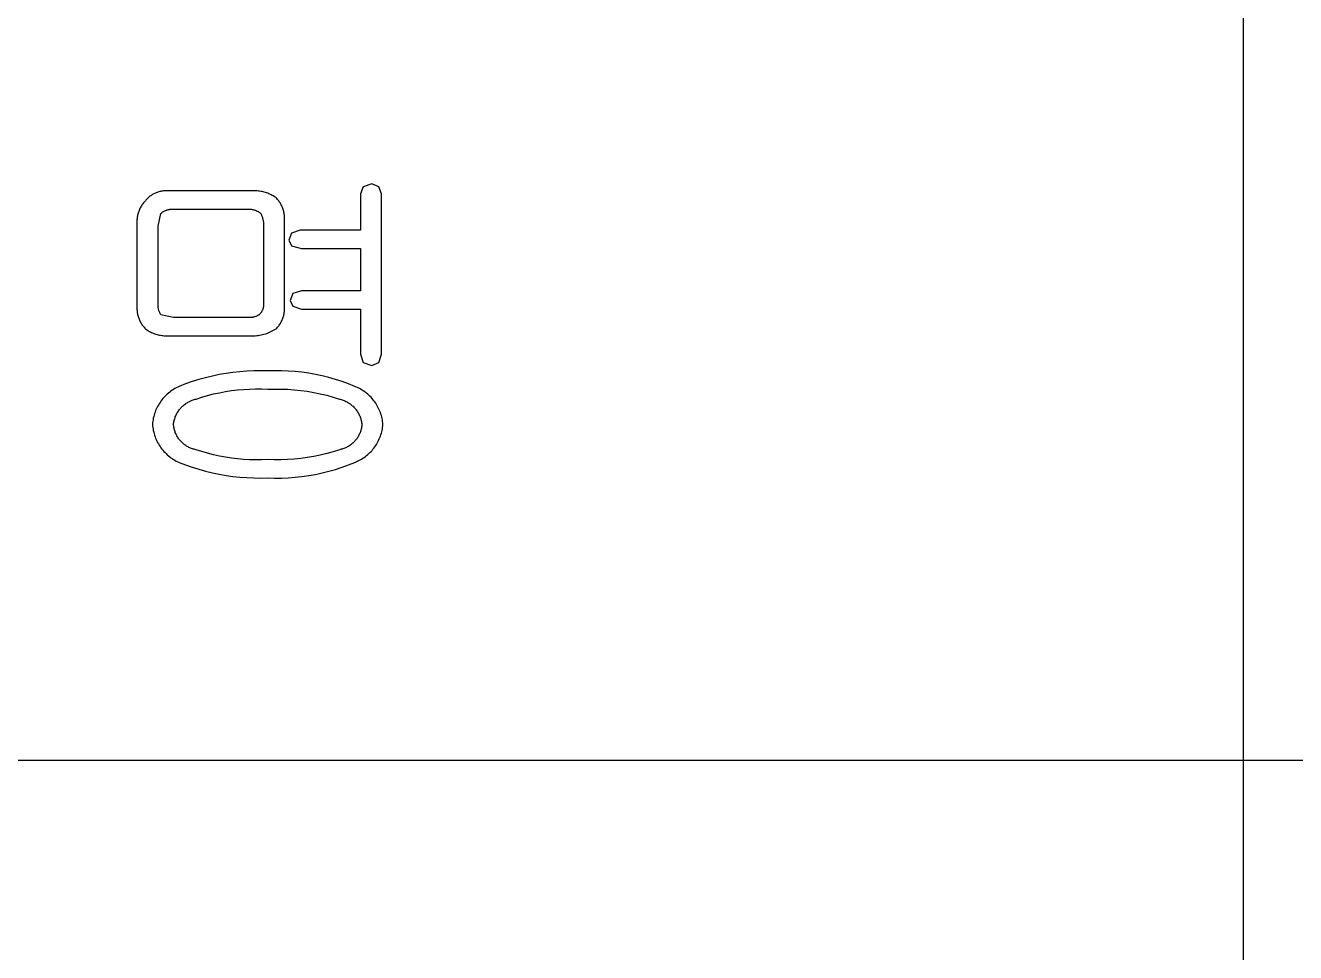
# Model space of a CAD drawing. Header units: millimetres. Extents: x 3033 to 5773, y 123 to 1487.
# Drawn here: x 4027.96 to 4074.54, y 190.8 to 224.78 of the extents above; entities that cross this region are included whole.
import ezdxf

# ---------------------------------------------------------------- set-up
doc = ezdxf.new("R2010")
doc.units = ezdxf.units.MM
doc.header["$MEASUREMENT"] = 0
doc.layers.add('TEX', color=70, linetype='Continuous')

msp = doc.modelspace()

# ---------------------------------------------------------------- linework, layer by layer
at = {"layer": 'TEX'}
for p, q in [((4072.629, 160.348), (4072.629, 385.348)), ((4040.658, 218.976), (4040.349, 218.873)), ((4040.916, 218.873), (4040.658, 218.976)), ((4032.474, 218.479), (4032.449, 218.456)), ((4032.499, 218.5), (4032.474, 218.479)), ((4032.525, 218.521), (4032.499, 218.5)), ((4032.552, 218.541), (4032.525, 218.521)), ((4032.58, 218.56), (4032.552, 218.541)), ((4032.608, 218.578), (4032.58, 218.56)), ((4032.637, 218.595), (4032.608, 218.578)), ((4032.666, 218.611), (4032.637, 218.595)), ((4032.696, 218.626), (4032.666, 218.611)), ((4032.727, 218.64), (4032.696, 218.626)), ((4032.757, 218.653), (4032.727, 218.64)), ((4032.789, 218.665), (4032.757, 218.653)), ((4032.82, 218.676), (4032.789, 218.665)), ((4032.852, 218.685), (4032.82, 218.676)), ((4032.885, 218.694), (4032.852, 218.685)), ((4032.918, 218.701), (4032.885, 218.694)), ((4032.95, 218.707), (4032.918, 218.701)), ((4032.983, 218.712), (4032.95, 218.707)), ((4033.017, 218.716), (4032.983, 218.712)), ((4033.05, 218.719), (4033.017, 218.716)), ((4033.083, 218.72), (4033.05, 218.719)), ((4033.117, 218.721), (4033.083, 218.72)), ((4033.15, 218.72), (4033.117, 218.721)), ((4033.184, 218.718), (4033.15, 218.72)), ((4036.328, 218.718), (4033.184, 218.718)), ((4036.372, 218.719), (4036.328, 218.718)), ((4036.416, 218.718), (4036.372, 218.719)), ((4036.46, 218.716), (4036.416, 218.718)), ((4036.504, 218.712), (4036.46, 218.716)), ((4036.548, 218.707), (4036.504, 218.712)), ((4036.591, 218.7), (4036.548, 218.707)), ((4036.634, 218.692), (4036.591, 218.7)), ((4036.677, 218.683), (4036.634, 218.692)), ((4036.72, 218.672), (4036.677, 218.683)), ((4036.762, 218.659), (4036.72, 218.672)), ((4036.804, 218.645), (4036.762, 218.659)), ((4036.845, 218.63), (4036.804, 218.645)), ((4036.886, 218.613), (4036.845, 218.63)), ((4036.926, 218.595), (4036.886, 218.613)), ((4036.966, 218.576), (4036.926, 218.595)), ((4037.005, 218.556), (4036.966, 218.576)), ((4037.043, 218.534), (4037.005, 218.556)), ((4037.08, 218.51), (4037.043, 218.534)), ((4037.117, 218.486), (4037.08, 218.51)), ((4037.153, 218.46), (4037.117, 218.486)), ((4040.349, 218.873), (4040.246, 218.615)), ((4040.246, 218.615), (4040.246, 217.275)), ((4041.019, 218.615), (4040.916, 218.873)), ((4041.019, 212.739), (4041.019, 218.615)), ((4032.138, 218.036), (4032.124, 218.003)), ((4032.153, 218.068), (4032.138, 218.036)), ((4032.169, 218.1), (4032.153, 218.068)), ((4032.186, 218.131), (4032.169, 218.1)), ((4032.204, 218.162), (4032.186, 218.131)), ((4032.224, 218.192), (4032.204, 218.162)), ((4032.244, 218.221), (4032.224, 218.192)), ((4032.265, 218.25), (4032.244, 218.221)), ((4032.287, 218.278), (4032.265, 218.25)), ((4032.31, 218.305), (4032.287, 218.278)), ((4032.334, 218.332), (4032.31, 218.305)), ((4032.359, 218.357), (4032.334, 218.332)), ((4032.38, 218.383), (4032.359, 218.357)), ((4032.402, 218.408), (4032.38, 218.383)), ((4032.425, 218.432), (4032.402, 218.408)), ((4032.449, 218.456), (4032.425, 218.432)), ((4033.112, 218.006), (4033.132, 218.014)), ((4033.132, 218.014), (4033.153, 218.021)), ((4033.153, 218.021), (4033.174, 218.027)), ((4033.174, 218.027), (4033.195, 218.033)), ((4033.195, 218.033), (4033.216, 218.037)), ((4033.216, 218.037), (4033.238, 218.041)), ((4033.238, 218.041), (4033.259, 218.044)), ((4033.259, 218.044), (4033.281, 218.047)), ((4033.281, 218.047), (4033.303, 218.049)), ((4033.303, 218.049), (4033.324, 218.05)), ((4033.324, 218.05), (4033.346, 218.05)), ((4033.346, 218.05), (4033.368, 218.049)), ((4033.368, 218.049), (4033.39, 218.048)), ((4033.39, 218.048), (4036.07, 218.048)), ((4036.07, 218.048), (4036.093, 218.05)), ((4036.093, 218.05), (4036.116, 218.052)), ((4036.116, 218.052), (4036.139, 218.052)), ((4036.139, 218.052), (4036.162, 218.052)), ((4036.162, 218.052), (4036.185, 218.051)), ((4036.185, 218.051), (4036.208, 218.05)), ((4036.208, 218.05), (4036.231, 218.047)), ((4036.231, 218.047), (4036.254, 218.044)), ((4036.254, 218.044), (4036.277, 218.04)), ((4036.277, 218.04), (4036.299, 218.035)), ((4036.299, 218.035), (4036.322, 218.03)), ((4036.322, 218.03), (4036.344, 218.023)), ((4036.344, 218.023), (4036.366, 218.016)), ((4036.366, 218.016), (4036.388, 218.009)), ((4036.388, 218.009), (4036.409, 218)), ((4037.178, 218.435), (4037.153, 218.46)), ((4037.202, 218.408), (4037.178, 218.435)), ((4037.225, 218.381), (4037.202, 218.408)), ((4037.247, 218.353), (4037.225, 218.381)), ((4037.268, 218.324), (4037.247, 218.353)), ((4037.288, 218.295), (4037.268, 218.324)), ((4037.307, 218.265), (4037.288, 218.295)), ((4037.326, 218.234), (4037.307, 218.265)), ((4037.343, 218.203), (4037.326, 218.234)), ((4037.359, 218.171), (4037.343, 218.203)), ((4037.374, 218.139), (4037.359, 218.171)), ((4037.387, 218.106), (4037.374, 218.139)), ((4037.4, 218.072), (4037.387, 218.106)), ((4037.412, 218.039), (4037.4, 218.072)), ((4037.422, 218.005), (4037.412, 218.039)), ((4032.05, 217.655), (4032.049, 217.62)), ((4032.049, 217.62), (4032.05, 217.584)), ((4032.052, 217.691), (4032.05, 217.655)), ((4032.05, 217.584), (4032.05, 214.44)), ((4032.056, 217.727), (4032.052, 217.691)), ((4032.06, 217.762), (4032.056, 217.727)), ((4032.066, 217.797), (4032.06, 217.762)), ((4032.072, 217.832), (4032.066, 217.797)), ((4032.081, 217.867), (4032.072, 217.832)), ((4032.09, 217.901), (4032.081, 217.867)), ((4032.1, 217.936), (4032.09, 217.901)), ((4032.112, 217.969), (4032.1, 217.936)), ((4032.124, 218.003), (4032.112, 217.969)), ((4032.823, 217.429), (4032.926, 217.893)), ((4032.926, 217.893), (4032.943, 217.907)), ((4032.943, 217.907), (4032.96, 217.921)), ((4032.96, 217.921), (4032.977, 217.934)), ((4032.977, 217.934), (4032.995, 217.946)), ((4032.995, 217.946), (4033.014, 217.958)), ((4033.014, 217.958), (4033.033, 217.969)), ((4033.033, 217.969), (4033.052, 217.979)), ((4033.052, 217.979), (4033.072, 217.989)), ((4033.072, 217.989), (4033.091, 217.998)), ((4033.091, 217.998), (4033.112, 218.006)), ((4036.409, 218), (4036.43, 217.991)), ((4036.43, 217.991), (4036.451, 217.981)), ((4036.451, 217.981), (4036.471, 217.971)), ((4036.471, 217.971), (4036.492, 217.959)), ((4036.492, 217.959), (4036.511, 217.947)), ((4036.511, 217.947), (4036.531, 217.935)), ((4036.531, 217.935), (4036.549, 217.922)), ((4036.549, 217.922), (4036.568, 217.908)), ((4036.568, 217.908), (4036.586, 217.893)), ((4036.586, 217.893), (4036.599, 217.87)), ((4036.599, 217.87), (4036.611, 217.846)), ((4036.611, 217.846), (4036.622, 217.821)), ((4036.622, 217.821), (4036.632, 217.796)), ((4036.632, 217.796), (4036.642, 217.771)), ((4036.642, 217.771), (4036.651, 217.746)), ((4036.651, 217.746), (4036.658, 217.72)), ((4036.658, 217.72), (4036.665, 217.694)), ((4036.665, 217.694), (4036.671, 217.668)), ((4036.671, 217.668), (4036.677, 217.642)), ((4036.677, 217.642), (4036.681, 217.615)), ((4036.681, 217.615), (4036.684, 217.588)), ((4036.684, 217.588), (4036.687, 217.562)), ((4036.687, 217.562), (4036.688, 217.535)), ((4037.431, 217.97), (4037.422, 218.005)), ((4037.439, 217.935), (4037.431, 217.97)), ((4037.446, 217.9), (4037.439, 217.935)), ((4037.452, 217.865), (4037.446, 217.9)), ((4037.456, 217.83), (4037.452, 217.865)), ((4037.46, 217.794), (4037.456, 217.83)), ((4037.462, 217.759), (4037.46, 217.794)), ((4037.462, 217.723), (4037.462, 217.759)), ((4037.462, 217.687), (4037.462, 217.723)), ((4037.462, 214.44), (4037.462, 217.687)), ((4032.823, 214.594), (4032.823, 217.429)), ((4036.688, 217.535), (4036.689, 217.508)), ((4036.689, 217.508), (4036.689, 217.481)), ((4036.689, 217.481), (4036.689, 214.594)), ((4037.72, 217.172), (4037.617, 216.914)), ((4038.029, 217.275), (4037.72, 217.172)), ((4040.246, 217.275), (4038.029, 217.275)), ((4037.617, 216.914), (4037.72, 216.708)), ((4037.72, 216.708), (4038.081, 216.605)), ((4038.081, 216.605), (4040.246, 216.605)), ((4040.246, 216.605), (4040.246, 215.058)), ((4037.771, 214.955), (4037.668, 214.697)), ((4038.081, 215.058), (4037.771, 214.955)), ((4040.246, 215.058), (4038.081, 215.058)), ((4032.05, 214.44), (4032.049, 214.404)), ((4032.049, 214.404), (4032.05, 214.368)), ((4032.05, 214.368), (4032.052, 214.333)), ((4032.052, 214.333), (4032.056, 214.297)), ((4032.056, 214.297), (4032.06, 214.262)), ((4032.821, 214.549), (4032.822, 214.572)), ((4032.821, 214.526), (4032.821, 214.549)), ((4032.822, 214.503), (4032.821, 214.526)), ((4032.822, 214.572), (4032.823, 214.594)), ((4032.824, 214.481), (4032.822, 214.503)), ((4032.826, 214.458), (4032.824, 214.481)), ((4032.829, 214.435), (4032.826, 214.458)), ((4032.833, 214.413), (4032.829, 214.435)), ((4032.838, 214.391), (4032.833, 214.413)), ((4032.844, 214.369), (4032.838, 214.391)), ((4032.85, 214.347), (4032.844, 214.369)), ((4032.857, 214.325), (4032.85, 214.347)), ((4032.865, 214.304), (4032.857, 214.325)), ((4032.873, 214.283), (4032.865, 214.304)), ((4032.882, 214.262), (4032.873, 214.283)), ((4036.621, 214.292), (4036.612, 214.277)), ((4036.63, 214.307), (4036.621, 214.292)), ((4036.638, 214.322), (4036.63, 214.307)), ((4036.645, 214.338), (4036.638, 214.322)), ((4036.652, 214.354), (4036.645, 214.338)), ((4036.659, 214.371), (4036.652, 214.354)), ((4036.665, 214.387), (4036.659, 214.371)), ((4036.67, 214.404), (4036.665, 214.387)), ((4036.675, 214.421), (4036.67, 214.404)), ((4036.679, 214.438), (4036.675, 214.421)), ((4036.682, 214.455), (4036.679, 214.438)), ((4036.685, 214.472), (4036.682, 214.455)), ((4036.688, 214.489), (4036.685, 214.472)), ((4036.689, 214.507), (4036.688, 214.489)), ((4036.689, 214.594), (4036.69, 214.577)), ((4036.69, 214.524), (4036.689, 214.507)), ((4036.69, 214.577), (4036.691, 214.559)), ((4036.691, 214.542), (4036.69, 214.524)), ((4036.691, 214.559), (4036.691, 214.542)), ((4037.452, 214.262), (4037.456, 214.297)), ((4037.456, 214.297), (4037.46, 214.333)), ((4037.46, 214.333), (4037.462, 214.368)), ((4037.462, 214.404), (4037.462, 214.44)), ((4037.462, 214.368), (4037.462, 214.404)), ((4037.668, 214.697), (4037.771, 214.491)), ((4037.771, 214.491), (4038.081, 214.388)), ((4038.081, 214.388), (4040.246, 214.388)), ((4040.246, 214.388), (4040.246, 212.739)), ((4032.06, 214.262), (4032.066, 214.227)), ((4032.066, 214.227), (4032.072, 214.192)), ((4032.072, 214.192), (4032.081, 214.157)), ((4032.081, 214.157), (4032.09, 214.122)), ((4032.09, 214.122), (4032.1, 214.088)), ((4032.1, 214.088), (4032.112, 214.054)), ((4032.112, 214.054), (4032.124, 214.021)), ((4032.124, 214.021), (4032.138, 213.988)), ((4032.138, 213.988), (4032.153, 213.956)), ((4032.153, 213.956), (4032.169, 213.924)), ((4032.169, 213.924), (4032.186, 213.893)), ((4032.186, 213.893), (4032.204, 213.862)), ((4032.204, 213.862), (4032.224, 213.832)), ((4032.224, 213.832), (4032.244, 213.802)), ((4032.892, 214.241), (4032.882, 214.262)), ((4032.903, 214.221), (4032.892, 214.241)), ((4032.914, 214.201), (4032.903, 214.221)), ((4032.926, 214.182), (4032.914, 214.201)), ((4033.39, 214.079), (4032.926, 214.182)), ((4036.122, 214.079), (4033.39, 214.079)), ((4036.145, 214.077), (4036.122, 214.079)), ((4036.167, 214.077), (4036.145, 214.077)), ((4036.19, 214.077), (4036.167, 214.077)), ((4036.213, 214.078), (4036.19, 214.077)), ((4036.236, 214.08), (4036.213, 214.078)), ((4036.258, 214.082), (4036.236, 214.08)), ((4036.281, 214.085), (4036.258, 214.082)), ((4036.303, 214.089), (4036.281, 214.085)), ((4036.325, 214.094), (4036.303, 214.089)), ((4036.348, 214.1), (4036.325, 214.094)), ((4036.369, 214.106), (4036.348, 214.1)), ((4036.391, 214.113), (4036.369, 214.106)), ((4036.413, 214.121), (4036.391, 214.113)), ((4036.434, 214.129), (4036.413, 214.121)), ((4036.454, 214.138), (4036.434, 214.129)), ((4036.475, 214.148), (4036.454, 214.138)), ((4036.495, 214.159), (4036.475, 214.148)), ((4036.515, 214.17), (4036.495, 214.159)), ((4036.534, 214.182), (4036.515, 214.17)), ((4036.547, 214.194), (4036.534, 214.182)), ((4036.559, 214.207), (4036.547, 214.194)), ((4036.57, 214.22), (4036.559, 214.207)), ((4036.581, 214.234), (4036.57, 214.22)), ((4036.592, 214.248), (4036.581, 214.234)), ((4036.602, 214.262), (4036.592, 214.248)), ((4036.612, 214.277), (4036.602, 214.262)), ((4037.268, 213.802), (4037.288, 213.832)), ((4037.288, 213.832), (4037.307, 213.862)), ((4037.307, 213.862), (4037.326, 213.893)), ((4037.326, 213.893), (4037.343, 213.924)), ((4037.343, 213.924), (4037.359, 213.956)), ((4037.359, 213.956), (4037.374, 213.988)), ((4037.374, 213.988), (4037.387, 214.021)), ((4037.387, 214.021), (4037.4, 214.054)), ((4037.4, 214.054), (4037.412, 214.088)), ((4037.412, 214.088), (4037.422, 214.122)), ((4037.422, 214.122), (4037.431, 214.157)), ((4037.431, 214.157), (4037.439, 214.192)), ((4037.439, 214.192), (4037.446, 214.227)), ((4037.446, 214.227), (4037.452, 214.262)), ((4032.244, 213.802), (4032.265, 213.774)), ((4032.265, 213.774), (4032.287, 213.746)), ((4032.287, 213.746), (4032.31, 213.719)), ((4032.31, 213.719), (4032.334, 213.692)), ((4032.334, 213.692), (4032.359, 213.667)), ((4032.359, 213.667), (4032.394, 213.641)), ((4032.394, 213.641), (4032.43, 213.616)), ((4032.43, 213.616), (4032.467, 213.593)), ((4032.467, 213.593), (4032.505, 213.571)), ((4032.505, 213.571), (4032.543, 213.55)), ((4032.543, 213.55), (4032.583, 213.531)), ((4032.583, 213.531), (4032.622, 213.513)), ((4032.622, 213.513), (4032.663, 213.496)), ((4032.663, 213.496), (4032.704, 213.481)), ((4032.704, 213.481), (4032.745, 213.467)), ((4032.745, 213.467), (4032.787, 213.455)), ((4032.787, 213.455), (4032.829, 213.444)), ((4032.829, 213.444), (4032.872, 213.434)), ((4032.872, 213.434), (4032.915, 213.426)), ((4032.915, 213.426), (4032.958, 213.42)), ((4032.958, 213.42), (4033.001, 213.415)), ((4033.001, 213.415), (4033.045, 213.411)), ((4033.045, 213.411), (4033.089, 213.409)), ((4033.089, 213.409), (4033.132, 213.409)), ((4033.132, 213.409), (4036.277, 213.409)), ((4036.277, 213.409), (4036.331, 213.41)), ((4036.331, 213.41), (4036.385, 213.412)), ((4036.385, 213.412), (4036.44, 213.417)), ((4036.44, 213.417), (4036.494, 213.423)), ((4036.494, 213.423), (4036.548, 213.431)), ((4036.548, 213.431), (4036.601, 213.441)), ((4036.601, 213.441), (4036.655, 213.453)), ((4036.655, 213.453), (4036.707, 213.466)), ((4036.707, 213.466), (4036.76, 213.482)), ((4036.76, 213.482), (4036.811, 213.499)), ((4036.811, 213.499), (4036.862, 213.518)), ((4036.862, 213.518), (4036.913, 213.538)), ((4036.913, 213.538), (4036.963, 213.561)), ((4036.963, 213.561), (4037.011, 213.585)), ((4037.011, 213.585), (4037.059, 213.61)), ((4037.059, 213.61), (4037.107, 213.638)), ((4037.107, 213.638), (4037.153, 213.667)), ((4037.153, 213.667), (4037.178, 213.692)), ((4037.178, 213.692), (4037.202, 213.719)), ((4037.202, 213.719), (4037.225, 213.746)), ((4037.225, 213.746), (4037.247, 213.774)), ((4037.247, 213.774), (4037.268, 213.802)), ((4040.246, 212.739), (4040.349, 212.429)), ((4040.349, 212.429), (4040.658, 212.326)), ((4040.658, 212.326), (4040.916, 212.429)), ((4040.916, 212.429), (4041.019, 212.739)), ((4035.064, 211.987), (4034.814, 211.935)), ((4035.316, 212.031), (4035.064, 211.987)), ((4035.569, 212.067), (4035.316, 212.031)), ((4035.823, 212.094), (4035.569, 212.067)), ((4036.077, 212.113), (4035.823, 212.094)), ((4036.333, 212.124), (4036.077, 212.113)), ((4036.588, 212.126), (4036.333, 212.124)), ((4036.844, 212.12), (4036.588, 212.126)), ((4037.095, 212.127), (4036.844, 212.12)), ((4037.347, 212.126), (4037.095, 212.127)), ((4037.598, 212.116), (4037.347, 212.126)), ((4037.849, 212.098), (4037.598, 212.116)), ((4038.1, 212.071), (4037.849, 212.098)), ((4038.349, 212.035), (4038.1, 212.071)), ((4038.597, 211.991), (4038.349, 212.035)), ((4038.843, 211.939), (4038.597, 211.991)), ((4033.492, 211.503), (4033.442, 211.475)), ((4033.544, 211.529), (4033.492, 211.503)), ((4033.596, 211.553), (4033.544, 211.529)), ((4033.834, 211.645), (4033.596, 211.553)), ((4034.076, 211.73), (4033.834, 211.645)), ((4034.319, 211.806), (4034.076, 211.73)), ((4034.566, 211.874), (4034.319, 211.806)), ((4034.814, 211.935), (4034.566, 211.874)), ((4039.087, 211.878), (4038.843, 211.939)), ((4039.329, 211.809), (4039.087, 211.878)), ((4039.569, 211.732), (4039.329, 211.809)), ((4039.806, 211.647), (4039.569, 211.732)), ((4040.039, 211.553), (4039.806, 211.647)), ((4040.091, 211.532), (4040.039, 211.553)), ((4040.141, 211.51), (4040.091, 211.532)), ((4040.191, 211.485), (4040.141, 211.51)), ((4032.965, 211.062), (4032.93, 211.016)), ((4033.002, 211.107), (4032.965, 211.062)), ((4033.04, 211.15), (4033.002, 211.107)), ((4033.079, 211.193), (4033.04, 211.15)), ((4033.12, 211.233), (4033.079, 211.193)), ((4033.162, 211.272), (4033.12, 211.233)), ((4033.206, 211.31), (4033.162, 211.272)), ((4033.251, 211.346), (4033.206, 211.31)), ((4033.297, 211.381), (4033.251, 211.346)), ((4033.344, 211.414), (4033.297, 211.381)), ((4033.392, 211.445), (4033.344, 211.414)), ((4033.442, 211.475), (4033.392, 211.445)), ((4033.978, 211.007), (4034.011, 211.022)), ((4034.011, 211.022), (4034.044, 211.036)), ((4034.044, 211.036), (4034.077, 211.049)), ((4034.077, 211.049), (4034.111, 211.061)), ((4034.111, 211.061), (4034.145, 211.072)), ((4034.145, 211.072), (4034.18, 211.081)), ((4034.18, 211.081), (4034.215, 211.089)), ((4034.215, 211.089), (4034.426, 211.158)), ((4034.426, 211.158), (4034.64, 211.221)), ((4034.64, 211.221), (4034.855, 211.276)), ((4034.855, 211.276), (4035.073, 211.324)), ((4035.073, 211.324), (4035.291, 211.365)), ((4035.291, 211.365), (4035.511, 211.399)), ((4035.511, 211.399), (4035.732, 211.426)), ((4035.732, 211.426), (4035.954, 211.445)), ((4035.954, 211.445), (4036.176, 211.457)), ((4036.176, 211.457), (4036.399, 211.462)), ((4036.399, 211.462), (4036.621, 211.46)), ((4036.621, 211.46), (4036.844, 211.45)), ((4036.844, 211.45), (4037.086, 211.458)), ((4037.086, 211.458), (4037.329, 211.458)), ((4037.329, 211.458), (4037.571, 211.45)), ((4037.571, 211.45), (4037.813, 211.433)), ((4037.813, 211.433), (4038.055, 211.408)), ((4038.055, 211.408), (4038.295, 211.375)), ((4038.295, 211.375), (4038.534, 211.334)), ((4038.534, 211.334), (4038.772, 211.285)), ((4038.772, 211.285), (4039.007, 211.228)), ((4039.007, 211.228), (4039.241, 211.162)), ((4039.241, 211.162), (4039.472, 211.089)), ((4039.472, 211.089), (4039.507, 211.081)), ((4039.507, 211.081), (4039.542, 211.072)), ((4039.542, 211.072), (4039.576, 211.061)), ((4039.576, 211.061), (4039.61, 211.049)), ((4039.61, 211.049), (4039.644, 211.036)), ((4039.644, 211.036), (4039.677, 211.022)), ((4039.677, 211.022), (4039.709, 211.007)), ((4040.24, 211.459), (4040.191, 211.485)), ((4040.288, 211.431), (4040.24, 211.459)), ((4040.335, 211.402), (4040.288, 211.431)), ((4040.381, 211.371), (4040.335, 211.402)), ((4040.425, 211.339), (4040.381, 211.371)), ((4040.469, 211.305), (4040.425, 211.339)), ((4040.512, 211.269), (4040.469, 211.305)), ((4040.553, 211.233), (4040.512, 211.269)), ((4040.593, 211.194), (4040.553, 211.233)), ((4040.632, 211.155), (4040.593, 211.194)), ((4040.669, 211.114), (4040.632, 211.155)), ((4040.705, 211.072), (4040.669, 211.114)), ((4040.739, 211.028), (4040.705, 211.072)), ((4040.772, 210.984), (4040.739, 211.028)), ((4032.695, 210.556), (4032.678, 210.501)), ((4032.714, 210.611), (4032.695, 210.556)), ((4032.734, 210.665), (4032.714, 210.611)), ((4032.757, 210.718), (4032.734, 210.665)), ((4032.782, 210.77), (4032.757, 210.718)), ((4032.808, 210.821), (4032.782, 210.77)), ((4032.836, 210.872), (4032.808, 210.821)), ((4032.866, 210.921), (4032.836, 210.872)), ((4032.897, 210.969), (4032.866, 210.921)), ((4032.93, 211.016), (4032.897, 210.969)), ((4033.5, 210.538), (4033.517, 210.57)), ((4033.517, 210.57), (4033.535, 210.601)), ((4033.535, 210.601), (4033.554, 210.631)), ((4033.554, 210.631), (4033.574, 210.661)), ((4033.574, 210.661), (4033.595, 210.69)), ((4033.595, 210.69), (4033.617, 210.718)), ((4033.617, 210.718), (4033.64, 210.746)), ((4033.64, 210.746), (4033.663, 210.773)), ((4033.663, 210.773), (4033.688, 210.799)), ((4033.688, 210.799), (4033.714, 210.824)), ((4033.714, 210.824), (4033.74, 210.848)), ((4033.74, 210.848), (4033.767, 210.871)), ((4033.767, 210.871), (4033.795, 210.894)), ((4033.795, 210.894), (4033.824, 210.915)), ((4033.824, 210.915), (4033.854, 210.936)), ((4033.854, 210.936), (4033.884, 210.955)), ((4033.884, 210.955), (4033.915, 210.974)), ((4033.915, 210.974), (4033.946, 210.991)), ((4033.946, 210.991), (4033.978, 211.007)), ((4039.709, 211.007), (4039.741, 210.991)), ((4039.741, 210.991), (4039.772, 210.974)), ((4039.772, 210.974), (4039.803, 210.955)), ((4039.803, 210.955), (4039.833, 210.936)), ((4039.833, 210.936), (4039.863, 210.915)), ((4039.863, 210.915), (4039.892, 210.894)), ((4039.892, 210.894), (4039.92, 210.871)), ((4039.92, 210.871), (4039.947, 210.848)), ((4039.947, 210.848), (4039.973, 210.824)), ((4039.973, 210.824), (4039.999, 210.799)), ((4039.999, 210.799), (4040.024, 210.773)), ((4040.024, 210.773), (4040.048, 210.746)), ((4040.048, 210.746), (4040.07, 210.718)), ((4040.07, 210.718), (4040.092, 210.69)), ((4040.092, 210.69), (4040.113, 210.661)), ((4040.113, 210.661), (4040.133, 210.631)), ((4040.133, 210.631), (4040.152, 210.601)), ((4040.152, 210.601), (4040.17, 210.57)), ((4040.17, 210.57), (4040.187, 210.538)), ((4040.804, 210.938), (4040.772, 210.984)), ((4040.834, 210.892), (4040.804, 210.938)), ((4040.862, 210.844), (4040.834, 210.892)), ((4040.888, 210.795), (4040.862, 210.844)), ((4040.913, 210.746), (4040.888, 210.795)), ((4040.937, 210.696), (4040.913, 210.746)), ((4040.958, 210.645), (4040.937, 210.696)), ((4040.978, 210.593), (4040.958, 210.645)), ((4040.996, 210.541), (4040.978, 210.593)), ((4032.622, 210.219), (4032.617, 210.161)), ((4032.617, 210.161), (4032.622, 210.104)), ((4032.629, 210.276), (4032.622, 210.219)), ((4032.622, 210.104), (4032.629, 210.047)), ((4032.638, 210.333), (4032.629, 210.276)), ((4032.649, 210.39), (4032.638, 210.333)), ((4032.663, 210.446), (4032.649, 210.39)), ((4032.678, 210.501), (4032.663, 210.446)), ((4033.39, 210.161), (4033.394, 210.197)), ((4033.393, 210.127), (4033.39, 210.161)), ((4033.397, 210.093), (4033.393, 210.127)), ((4033.394, 210.197), (4033.399, 210.232)), ((4033.402, 210.059), (4033.397, 210.093)), ((4033.399, 210.232), (4033.406, 210.268)), ((4033.406, 210.268), (4033.414, 210.303)), ((4033.414, 210.303), (4033.422, 210.338)), ((4033.422, 210.338), (4033.433, 210.372)), ((4033.433, 210.372), (4033.444, 210.406)), ((4033.444, 210.406), (4033.456, 210.44)), ((4033.456, 210.44), (4033.47, 210.473)), ((4033.47, 210.473), (4033.484, 210.506)), ((4033.484, 210.506), (4033.5, 210.538)), ((4040.187, 210.538), (4040.203, 210.506)), ((4040.203, 210.506), (4040.217, 210.473)), ((4040.217, 210.473), (4040.231, 210.44)), ((4040.231, 210.44), (4040.243, 210.406)), ((4040.243, 210.406), (4040.255, 210.372)), ((4040.255, 210.372), (4040.265, 210.338)), ((4040.265, 210.338), (4040.274, 210.303)), ((4040.274, 210.303), (4040.281, 210.268)), ((4040.281, 210.268), (4040.288, 210.232)), ((4040.291, 210.093), (4040.285, 210.059)), ((4040.288, 210.232), (4040.293, 210.197)), ((4040.294, 210.127), (4040.291, 210.093)), ((4040.293, 210.197), (4040.297, 210.161)), ((4040.297, 210.161), (4040.294, 210.127)), ((4041.012, 210.488), (4040.996, 210.541)), ((4041.026, 210.434), (4041.012, 210.488)), ((4041.039, 210.38), (4041.026, 210.434)), ((4041.05, 210.326), (4041.039, 210.38)), ((4041.058, 210.271), (4041.05, 210.326)), ((4041.065, 210.217), (4041.058, 210.271)), ((4041.058, 210.051), (4041.065, 210.106)), ((4041.07, 210.161), (4041.065, 210.217)), ((4041.065, 210.106), (4041.07, 210.161)), ((4032.629, 210.047), (4032.638, 209.99)), ((4032.638, 209.99), (4032.649, 209.933)), ((4032.649, 209.933), (4032.663, 209.877)), ((4032.663, 209.877), (4032.678, 209.821)), ((4032.678, 209.821), (4032.695, 209.766)), ((4032.695, 209.766), (4032.714, 209.712)), ((4032.714, 209.712), (4032.734, 209.658)), ((4032.734, 209.658), (4032.757, 209.605)), ((4033.408, 210.026), (4033.402, 210.059)), ((4033.415, 209.992), (4033.408, 210.026)), ((4033.424, 209.959), (4033.415, 209.992)), ((4033.433, 209.926), (4033.424, 209.959)), ((4033.444, 209.893), (4033.433, 209.926)), ((4033.456, 209.861), (4033.444, 209.893)), ((4033.469, 209.829), (4033.456, 209.861)), ((4033.483, 209.798), (4033.469, 209.829)), ((4033.498, 209.767), (4033.483, 209.798)), ((4033.514, 209.737), (4033.498, 209.767)), ((4033.531, 209.707), (4033.514, 209.737)), ((4033.549, 209.678), (4033.531, 209.707)), ((4033.568, 209.65), (4033.549, 209.678)), ((4033.588, 209.622), (4033.568, 209.65)), ((4040.119, 209.65), (4040.099, 209.622)), ((4040.138, 209.678), (4040.119, 209.65)), ((4040.156, 209.707), (4040.138, 209.678)), ((4040.173, 209.737), (4040.156, 209.707)), ((4040.189, 209.767), (4040.173, 209.737)), ((4040.204, 209.798), (4040.189, 209.767)), ((4040.218, 209.829), (4040.204, 209.798)), ((4040.231, 209.861), (4040.218, 209.829)), ((4040.243, 209.893), (4040.231, 209.861)), ((4040.254, 209.926), (4040.243, 209.893)), ((4040.263, 209.959), (4040.254, 209.926)), ((4040.272, 209.992), (4040.263, 209.959)), ((4040.279, 210.026), (4040.272, 209.992)), ((4040.285, 210.059), (4040.279, 210.026)), ((4040.913, 209.577), (4040.937, 209.627)), ((4040.937, 209.627), (4040.958, 209.678)), ((4040.958, 209.678), (4040.978, 209.73)), ((4040.978, 209.73), (4040.996, 209.782)), ((4040.996, 209.782), (4041.012, 209.835)), ((4041.012, 209.835), (4041.026, 209.888)), ((4041.026, 209.888), (4041.039, 209.942)), ((4041.039, 209.942), (4041.05, 209.997)), ((4041.05, 209.997), (4041.058, 210.051)), ((4032.757, 209.605), (4032.782, 209.553)), ((4032.782, 209.553), (4032.808, 209.502)), ((4032.808, 209.502), (4032.836, 209.451)), ((4032.836, 209.451), (4032.866, 209.402)), ((4032.866, 209.402), (4032.897, 209.354)), ((4032.897, 209.354), (4032.93, 209.306)), ((4032.93, 209.306), (4032.965, 209.26)), ((4032.965, 209.26), (4033.002, 209.216)), ((4033.002, 209.216), (4033.04, 209.172)), ((4033.04, 209.172), (4033.079, 209.13)), ((4033.609, 209.595), (4033.588, 209.622)), ((4033.631, 209.568), (4033.609, 209.595)), ((4033.654, 209.543), (4033.631, 209.568)), ((4033.678, 209.518), (4033.654, 209.543)), ((4033.702, 209.494), (4033.678, 209.518)), ((4033.727, 209.471), (4033.702, 209.494)), ((4033.753, 209.448), (4033.727, 209.471)), ((4033.78, 209.427), (4033.753, 209.448)), ((4033.808, 209.407), (4033.78, 209.427)), ((4033.836, 209.387), (4033.808, 209.407)), ((4033.865, 209.368), (4033.836, 209.387)), ((4033.894, 209.351), (4033.865, 209.368)), ((4033.924, 209.334), (4033.894, 209.351)), ((4033.955, 209.319), (4033.924, 209.334)), ((4033.986, 209.304), (4033.955, 209.319)), ((4034.017, 209.291), (4033.986, 209.304)), ((4034.049, 209.279), (4034.017, 209.291)), ((4034.082, 209.267), (4034.049, 209.279)), ((4034.115, 209.257), (4034.082, 209.267)), ((4034.148, 209.248), (4034.115, 209.257)), ((4034.181, 209.24), (4034.148, 209.248)), ((4034.215, 209.234), (4034.181, 209.24)), ((4034.426, 209.164), (4034.215, 209.234)), ((4034.64, 209.102), (4034.426, 209.164)), ((4039.241, 209.16), (4039.007, 209.095)), ((4039.472, 209.234), (4039.241, 209.16)), ((4039.506, 209.24), (4039.472, 209.234)), ((4039.539, 209.248), (4039.506, 209.24)), ((4039.572, 209.257), (4039.539, 209.248)), ((4039.605, 209.267), (4039.572, 209.257)), ((4039.638, 209.279), (4039.605, 209.267)), ((4039.67, 209.291), (4039.638, 209.279)), ((4039.701, 209.304), (4039.67, 209.291)), ((4039.732, 209.319), (4039.701, 209.304)), ((4039.763, 209.334), (4039.732, 209.319)), ((4039.793, 209.351), (4039.763, 209.334)), ((4039.822, 209.368), (4039.793, 209.351)), ((4039.851, 209.387), (4039.822, 209.368)), ((4039.879, 209.407), (4039.851, 209.387)), ((4039.907, 209.427), (4039.879, 209.407)), ((4039.934, 209.448), (4039.907, 209.427)), ((4039.96, 209.471), (4039.934, 209.448)), ((4039.985, 209.494), (4039.96, 209.471)), ((4040.009, 209.518), (4039.985, 209.494)), ((4040.033, 209.543), (4040.009, 209.518)), ((4040.056, 209.568), (4040.033, 209.543)), ((4040.078, 209.595), (4040.056, 209.568)), ((4040.099, 209.622), (4040.078, 209.595)), ((4040.593, 209.128), (4040.632, 209.168)), ((4040.632, 209.168), (4040.669, 209.209)), ((4040.669, 209.209), (4040.705, 209.251)), ((4040.705, 209.251), (4040.739, 209.294)), ((4040.739, 209.294), (4040.772, 209.339)), ((4040.772, 209.339), (4040.804, 209.384)), ((4040.804, 209.384), (4040.834, 209.431)), ((4040.834, 209.431), (4040.862, 209.479)), ((4040.862, 209.479), (4040.888, 209.527)), ((4040.888, 209.527), (4040.913, 209.577)), ((4033.079, 209.13), (4033.12, 209.09)), ((4033.12, 209.09), (4033.162, 209.05)), ((4033.162, 209.05), (4033.206, 209.013)), ((4033.206, 209.013), (4033.251, 208.976)), ((4033.251, 208.976), (4033.297, 208.942)), ((4033.297, 208.942), (4033.344, 208.909)), ((4033.344, 208.909), (4033.392, 208.877)), ((4033.392, 208.877), (4033.442, 208.848)), ((4033.442, 208.848), (4033.492, 208.82)), ((4033.492, 208.82), (4033.544, 208.794)), ((4033.544, 208.794), (4033.596, 208.77)), ((4033.596, 208.77), (4033.834, 208.677)), ((4034.855, 209.047), (4034.64, 209.102)), ((4035.073, 208.999), (4034.855, 209.047)), ((4035.291, 208.957), (4035.073, 208.999)), ((4035.511, 208.924), (4035.291, 208.957)), ((4035.732, 208.897), (4035.511, 208.924)), ((4035.954, 208.878), (4035.732, 208.897)), ((4036.176, 208.865), (4035.954, 208.878)), ((4036.399, 208.861), (4036.176, 208.865)), ((4036.621, 208.863), (4036.399, 208.861)), ((4036.844, 208.873), (4036.621, 208.863)), ((4037.086, 208.865), (4036.844, 208.873)), ((4037.329, 208.865), (4037.086, 208.865)), ((4037.571, 208.873), (4037.329, 208.865)), ((4037.813, 208.89), (4037.571, 208.873)), ((4038.055, 208.915), (4037.813, 208.89)), ((4038.295, 208.948), (4038.055, 208.915)), ((4038.534, 208.989), (4038.295, 208.948)), ((4038.772, 209.038), (4038.534, 208.989)), ((4039.007, 209.095), (4038.772, 209.038)), ((4039.806, 208.676), (4040.039, 208.77)), ((4040.039, 208.77), (4040.091, 208.791)), ((4040.091, 208.791), (4040.141, 208.813)), ((4040.141, 208.813), (4040.191, 208.838)), ((4040.191, 208.838), (4040.24, 208.864)), ((4040.24, 208.864), (4040.288, 208.891)), ((4040.288, 208.891), (4040.335, 208.921)), ((4040.335, 208.921), (4040.381, 208.952)), ((4040.381, 208.952), (4040.425, 208.984)), ((4040.425, 208.984), (4040.469, 209.018)), ((4040.469, 209.018), (4040.512, 209.053)), ((4040.512, 209.053), (4040.553, 209.09)), ((4040.553, 209.09), (4040.593, 209.128)), ((4033.834, 208.677), (4034.076, 208.593)), ((4034.076, 208.593), (4034.319, 208.517)), ((4034.319, 208.517), (4034.566, 208.448)), ((4034.566, 208.448), (4034.814, 208.388)), ((4034.814, 208.388), (4035.064, 208.336)), ((4035.064, 208.336), (4035.316, 208.292)), ((4035.316, 208.292), (4035.569, 208.256)), ((4035.569, 208.256), (4035.823, 208.229)), ((4035.823, 208.229), (4036.077, 208.21)), ((4037.849, 208.225), (4038.1, 208.252)), ((4038.1, 208.252), (4038.349, 208.287)), ((4038.349, 208.287), (4038.597, 208.331)), ((4038.597, 208.331), (4038.843, 208.384)), ((4038.843, 208.384), (4039.087, 208.445)), ((4039.087, 208.445), (4039.329, 208.514)), ((4039.329, 208.514), (4039.569, 208.591)), ((4039.569, 208.591), (4039.806, 208.676)), ((4036.077, 208.21), (4036.333, 208.199)), ((4036.333, 208.199), (4036.588, 208.197)), ((4036.588, 208.197), (4036.844, 208.203)), ((4036.844, 208.203), (4037.095, 208.195)), ((4037.095, 208.195), (4037.347, 208.197)), ((4037.347, 208.197), (4037.598, 208.207)), ((4037.598, 208.207), (4037.849, 208.225)), ((4363.085, 197.848), (3984.363, 197.848))]:
    msp.add_line(p, q, dxfattribs=at)

doc.saveas('drawing.dxf')
